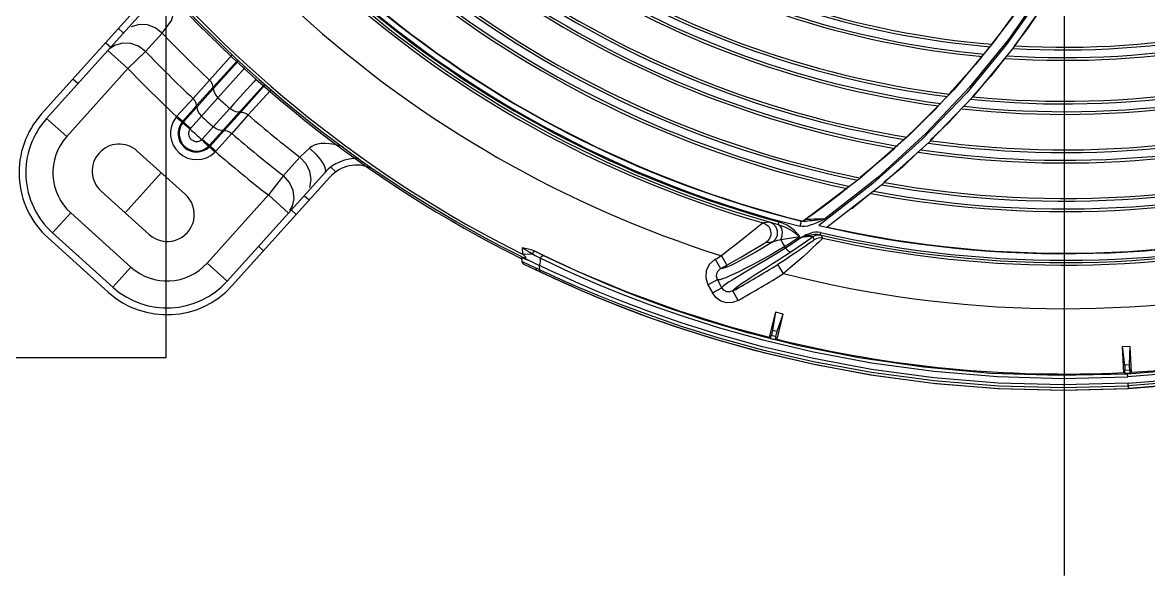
# Model space of a CAD drawing. Header units: metres. Extents: x -367 to 374, y -238 to 224.
# Drawn here: x 351.4604 to 351.6689, y 176.4542 to 176.5566 of the extents above; entities that cross this region are included whole.
import ezdxf
from ezdxf.enums import TextEntityAlignment as Align

# ---------------------------------------------------------------- set-up
doc = ezdxf.new("R2010")
doc.units = ezdxf.units.M
for name, color, linetype in [('ELE-ALIMENTADORES', 160, 'Continuous'), ('LA_BAU_BASES GERAIS_R00$0$ARQ-XREF-ATT', 8, 'Continuous'), ('LA_BAU_BASES GERAIS_R00$0$BASE', 253, 'Continuous'), ('LA_BAU_BASES GERAIS_R00$0$dutos', 31, 'Continuous')]:
    doc.layers.add(name, color=color, linetype=linetype)
doc.styles.add('LA_BAU_BASES GERAIS_R00$0$R60-125-RS', font='romans.shx', dxfattribs={"height": 0.19})
doc.styles.add('LA_BAU_BASES GERAIS_R00$0$R80-100-RS', font='romans.shx', dxfattribs={"height": 0.203})

# ---------------------------------------------------------------- blocks, each defined once
blk = doc.blocks.new('LA_BAU_BASES GERAIS_R00$0$A$C2E3D5B4E')
at = {"layer": 'LA_BAU_BASES GERAIS_R00$0$dutos', "color": 251}
for p, q in [((-15.26306938527796, -0.8957732504447335), (-15.26306938527796, -1.455469513867399)), ((-15.09664577555668, -1.495762050046039), (-15.09664577555668, -0.9803166271737496)), ((-15.10321061849163, -1.387954994054496), (-15.10971086101063, -1.396992068233601)), ((-15.10097644871439, -1.38841624483274), (-15.10741910347951, -1.397553024835986)), ((-15.10073782654399, -1.387488780174579), (-15.10703853211089, -1.396550232523339)), ((-15.26801901351337, -1.390253689989265), (-15.28609634371196, -1.410330599142696)), ((-15.09989790624877, -1.389288730403393), (-15.10630055564752, -1.398303146531077)), ((-15.26709006098599, -1.391090095105653), (-15.28516740486293, -1.411167019447646)), ((-15.27092448469739, -1.395348654065572), (-15.27185342355097, -1.39451223376426)), ((-15.26375830101733, -1.395364751588829), (-15.26289629315033, -1.3942134407759)), ((-15.26289629315033, -1.3942134407759), (-15.26229372740409, -1.393405192290345)), ((-15.27422702536478, -1.397148385640946), (-15.27329808650848, -1.397984805944077)), ((-15.26683531058325, -1.398772544265455), (-15.26375829675089, -1.39536474568439)), ((-15.10971086101063, -1.396992068233601), (-15.11710853841305, -1.405778704615557)), ((-15.10703853211089, -1.396550232523339), (-15.11421294005959, -1.405377464902529)), ((-15.27010459803978, -1.401910523356207), (-15.27382035345681, -1.398564842150051)), ((-15.27259663542691, -1.397633697851859), (-15.27339532310953, -1.398241425384811)), ((-15.26683530758146, -1.398772541383266), (-15.27010459792018, -1.401910523448066)), ((-15.10741910347951, -1.397553024835986), (-15.11475384001233, -1.406444029895908)), ((-15.10630055564752, -1.398303146531077), (-15.11356549365792, -1.407074365061533)), ((-15.25080117777543, -1.399405602251761), (-15.25498172147491, -1.404057548148273)), ((-15.25431743805075, -1.405387020871501), (-15.24979551812567, -1.400432394696224)), ((-15.24967908456938, -1.400551274968791), (-15.25429049411468, -1.405665117827709)), ((-15.27010459803751, -1.401910523356207), (-15.28145164944317, -1.414512700653802)), ((-15.2534313043052, -1.407344344522869), (-15.24843803831754, -1.40181840039503)), ((-15.27936252036852, -1.404720042084307), (-15.28029145922483, -1.403883621782995)), ((-15.25804669964373, -1.407461371621764), (-15.25498176503515, -1.404057517641093)), ((-15.25738165688654, -1.408791079800437), (-15.25431728090189, -1.405387349095406)), ((-15.25429034599347, -1.405665148282139), (-15.25431728090189, -1.405387349095406)), ((-15.24920195237564, -1.409993031125566), (-15.24483425666176, -1.405076573941813)), ((-15.11421294005959, -1.405377464902529), (-15.12227233325302, -1.413906858615235)), ((-15.26108179543689, -1.410827602074903), (-15.2580467562866, -1.40746135463877)), ((-15.25735475131296, -1.409068576051766), (-15.25429034599347, -1.405665148282139)), ((-15.25649544500266, -1.410747652059115), (-15.25343131759246, -1.407344333105982)), ((-15.24877251779026, -1.406563915229242), (-15.24997314938992, -1.407903847336172)), ((-15.24781034465695, -1.410514684852103), (-15.24369851209985, -1.405956754497026)), ((-15.11710853841305, -1.405778704615557), (-15.12541532956493, -1.414250981509838)), ((-15.11475384001233, -1.406444029895908), (-15.12298522774336, -1.415019996322997)), ((-15.11356549365792, -1.407074365061533), (-15.12170304492747, -1.415543122921633)), ((-15.25981504994388, -1.411804656773427), (-15.25735441410006, -1.409068614422438)), ((-15.25735475131296, -1.409068576051766), (-15.25738165688654, -1.408791079800437)), ((-15.25124118906206, -1.40931633288227), (-15.25430567854164, -1.412719532539711)), ((-15.28516740486293, -1.411167019447646), (-15.28145164944317, -1.414512700653802)), ((-15.26108176792604, -1.410827627851802), (-15.26120634757353, -1.410982684931412)), ((-15.25994695642248, -1.41196307610852), (-15.26120189247058, -1.410976632412428)), ((-15.25944169234708, -1.412164722088789), (-15.25994644691536, -1.411677141859116)), ((-15.25852644017232, -1.413016189348753), (-15.25649551431843, -1.410747705881192)), ((-15.24948140833067, -1.409995137006888), (-15.25254587420477, -1.413398510288687)), ((-15.24920198397785, -1.409992883920211), (-15.2522667575945, -1.413396259398439)), ((-15.24781026464643, -1.410514666969618), (-15.25087518466171, -1.41391870625165)), ((-15.24948140833067, -1.409995137006888), (-15.24920198397785, -1.409992883920211)), ((-15.25430562602514, -1.412719490245479), (-15.25634711576004, -1.414973818855003)), ((-15.25254594615853, -1.413398138274431), (-15.2550098209058, -1.416131301879147)), ((-15.25226705969772, -1.413396585543239), (-15.254884318309, -1.416264430501258)), ((-15.25254587420477, -1.413398510288687), (-15.2522667575945, -1.413396259398439)), ((-15.25087515793757, -1.413918692139021), (-15.25390578818542, -1.417288911896947)), ((-15.12541532956493, -1.414250981509838), (-15.13463671135287, -1.422339294300116)), ((-15.12298522774336, -1.415019996322997), (-15.13211895034192, -1.423215706298549)), ((-15.12227233325302, -1.413906858615235), (-15.13122585520159, -1.42207179575297)), ((-15.12170304492747, -1.415543122921633), (-15.13071762069922, -1.423644680477707)), ((-15.25947092935121, -1.425221132507147), (-15.26838874235364, -1.417191497612919)), ((-15.2551535574421, -1.416279073516932), (-15.25404185244861, -1.417424520156317)), ((-15.2550098209058, -1.416131301879147), (-15.254884318309, -1.416264430501258)), ((-15.25491931128181, -1.416301252853998), (-15.2539057852, -1.417288908842863)), ((-15.25404079393365, -1.41742359879089), (-15.25390578819452, -1.41728891189058)), ((-15.2382477728579, -1.418334513750494), (-15.24131525479334, -1.42175090570953)), ((-15.27062119826451, -1.428637825896374), (-15.26392983585265, -1.421206315059578)), ((-15.23364836958626, -1.421201345194902), (-15.25172560609599, -1.441278150295773)), ((-15.23271943254485, -1.422037767510744), (-15.25079666724696, -1.442114570603451)), ((-15.24131525230268, -1.421750902369865), (-15.2440943101119, -1.42533029179657)), ((-15.23252281058694, -1.420169135212461), (-15.23157332515393, -1.421024055737405)), ((-15.13122585520159, -1.42207179575297), (-15.14107273837726, -1.4298054240532)), ((-15.13463671135287, -1.422339294300116), (-15.14477215086436, -1.429970322945962)), ((-15.13211895034192, -1.423215706298549), (-15.14216537983748, -1.43096600317557)), ((-15.13071762069922, -1.423644680477707), (-15.14060783862942, -1.431310906694932)), ((-15.13694355717644, -1.424113000933801), (-15.13831371577226, -1.425245572045867)), ((-15.27508010476595, -1.424623008449714), (-15.26616229176352, -1.432652643343943)), ((-15.25544136151757, -1.437932469095983), (-15.2440943101119, -1.42533029179657)), ((-15.24037855469442, -1.428675973004545), (-15.24409431011418, -1.425330291798389)), ((-15.23655374708142, -1.426296205221377), (-15.23748268593499, -1.425459784920065)), ((-15.13249523347395, -1.424975320360943), (-15.13604504123987, -1.427916242840809)), ((-15.24009231965783, -1.42821265851552), (-15.23960347093771, -1.427421362712892)), ((-15.23985628774881, -1.428095936796751), (-15.2389273488925, -1.428932357098063)), ((-15.28071150102096, -1.428635573902909), (-15.28405718222712, -1.432351329319943)), ((-15.28071150102096, -1.428635573902909), (-15.26956423476668, -1.438672617518648)), ((-15.15122378561091, -1.430388154432592), (-15.15246152653253, -1.430492781499822)), ((-15.15054022252525, -1.430548408776929), (-15.14969031484861, -1.430766828722597)), ((-15.14956439818116, -1.430300580332812), (-15.14969095678407, -1.430766654410661)), ((-15.14562236612255, -1.431127158036986), (-15.14538516365064, -1.430179305877289)), ((-15.14552601136529, -1.430076939584694), (-15.14558749851676, -1.430119574908247)), ((-15.14511616879554, -1.430223757505416), (-15.14538516317452, -1.430179305019635)), ((-15.14502793070506, -1.430098597141921), (-15.14477210633368, -1.42997029152292)), ((-15.14496425561447, -1.430055060308121), (-15.14471050604425, -1.429927362432579)), ((-15.14469205381693, -1.429943204643394), (-15.1447721335453, -1.429970340561965)), ((-15.28405718222712, -1.432351329319943), (-15.27290991597283, -1.44238837293841)), ((-15.14182429480161, -1.432300258041039), (-15.14191876610766, -1.432711950879536)), ((-15.28489360252115, -1.433280268178976), (-15.27374633627824, -1.443317311787439)), ((-15.1519471765364, -1.434107309699982), (-15.15068801633925, -1.433999649095938)), ((-15.14330044529561, -1.433074803940769), (-15.14299907853501, -1.433623661750687)), ((-15.14141986928598, -1.43331885051856), (-15.14171961384955, -1.432771059753293)), ((-15.24499178275255, -1.435667593239202), (-15.2459207216084, -1.434831172936072)), ((-15.19708699123021, -1.435130972725972), (-15.19580997452931, -1.435854768015531)), ((-15.19708686172044, -1.435131046015783), (-15.19702600056553, -1.436294743934639)), ((-15.19702600135679, -1.436294728820656), (-15.19519776060633, -1.436198922045776)), ((-15.19580997452931, -1.435854768015531), (-15.19519776060633, -1.436198922045776)), ((-15.19304875445596, -1.436575992165388), (-15.19475658067768, -1.435734320739073)), ((-15.19417094026312, -1.436791030939901), (-15.19368299787902, -1.437048690639756)), ((-15.19098907050056, -1.437576447863364), (-15.19304875445596, -1.436575992165388)), ((-15.16018393633249, -1.436580465525992), (-15.1591988131072, -1.438320687744351)), ((-15.14830420790213, -1.43516159139989), (-15.14845948203038, -1.434864395202283)), ((-15.27290991597283, -1.44238837293841), (-15.26956423476668, -1.438672617518648)), ((-15.25544136151757, -1.437932469095983), (-15.25172560610054, -1.441278150302139)), ((-15.19721144336472, -1.436948443205154), (-15.19715334046396, -1.436944942532762)), ((-15.19720864507826, -1.437001853386107), (-15.19717296822409, -1.437682608339571)), ((-15.19717587472178, -1.437626824485676), (-15.19711649190413, -1.437838478901256)), ((-15.19453199166355, -1.438856705779187), (-15.19717582323119, -1.437628129606935)), ((-15.19715334046396, -1.436944942532762), (-15.19643815605377, -1.437221021553057)), ((-15.19711649190413, -1.437838478901256), (-15.19689187391486, -1.438052148517897)), ((-15.19689088410587, -1.438052620824863), (-15.19431208343531, -1.439283150355266)), ((-15.19643815605377, -1.437221021553057), (-15.19599053999946, -1.437418089128812)), ((-15.19430456548162, -1.438965099944369), (-15.19453199166355, -1.438856705779187)), ((-15.19453031947387, -1.438857384823393), (-15.19451235140741, -1.439035888369006)), ((-15.19198080197839, -1.439283045672425), (-15.19387015664915, -1.438387625948678)), ((-15.19382316841711, -1.439190970993593), (-15.19386527231882, -1.438387580665847)), ((-15.19368299929374, -1.437048690713425), (-15.19173224992073, -1.43798091925936)), ((-15.16132470811817, -1.437220824657459), (-15.16035215389593, -1.438968105575157)), ((-15.14865939834772, -1.439863645076628), (-15.14972162090407, -1.438169357948652)), ((-15.19393528277851, -1.439466210643047), (-15.19431293978778, -1.439282729090962)), ((-15.19406813059777, -1.439076591556557), (-15.19430456548162, -1.438965099944369)), ((-15.19382316841711, -1.439190970993593), (-15.19406813059777, -1.439076591556557)), ((-15.1939954214381, -1.439437470992459), (-15.19361499345723, -1.439620360406195)), ((-15.19382267783021, -1.439191196473701), (-15.19192748958767, -1.440059515655491)), ((-15.19380921348193, -1.439373906506887), (-15.19382267783021, -1.439191196473701)), ((-15.19361499345723, -1.439620360406195), (-15.19247031548002, -1.44015408320837)), ((-15.19358157373426, -1.439636281193714), (-15.1931777006921, -1.4398273298454)), ((-15.19259842474412, -1.440097348453207), (-15.1932379663449, -1.439798821699412)), ((-15.1930374561166, -1.43989308985573), (-15.1931202791493, -1.439853917064909)), ((-15.19247031548002, -1.44015408320837), (-15.19131227245134, -1.440691849463008)), ((-15.19211458852487, -1.4403199460873), (-15.19170642424751, -1.440510258634902)), ((-15.19170642424751, -1.440510258634902), (-15.18927640735637, -1.441620120025334)), ((-15.19143135338982, -1.44063536549919), (-15.19012204363935, -1.441237232665742)), ((-15.19049265979493, -1.441068100952805), (-15.19143135338982, -1.44063536549919)), ((-15.19131227245134, -1.440691849463008), (-15.18894021188544, -1.441771061459519)), ((-15.16269365036214, -1.441957686234389), (-15.16093833039668, -1.440998724592362)), ((-15.1601111537816, -1.442510604535244), (-15.16093833039668, -1.440998724592362)), ((-15.18765783074105, -1.442339818232256), (-15.19049265979493, -1.441068100952805)), ((-15.18927640735637, -1.441620120025334), (-15.18626746348264, -1.442945449340812)), ((-15.18894021188544, -1.441771061459519), (-15.18599903021413, -1.443061240265422)), ((-15.18298882447198, -1.443250034058735), (-15.18659497924637, -1.441711913669394)), ((-15.16269362485991, -1.441957732839626), (-15.16186545143682, -1.443471378182664)), ((-15.16186531605308, -1.44347162562525), (-15.1601111537816, -1.442510604535244)), ((-15.15709380668613, -1.444848556996192), (-15.15806627251868, -1.443101277948415)), ((-15.15017971837688, -1.447031261105337), (-15.15134614725775, -1.45165917346884)), ((-15.15017971837688, -1.447031261105337), (-15.15070569931595, -1.450345927168826)), ((-15.14872519395749, -1.447397862533478), (-15.15017971837688, -1.447031261105337)), ((-15.1498907066948, -1.452022140013185), (-15.14872519395749, -1.447397862533478)), ((-15.14983311604738, -1.450565854913009), (-15.14872519395749, -1.447397862533478)), ((-15.1510798850536, -1.451888331914859), (-15.15093191180995, -1.451301234650316)), ((-15.15093191180995, -1.451301234650316), (-15.15008671902797, -1.451514258837676)), ((-15.15070569931595, -1.450345927168826), (-15.14983311604738, -1.450565854913009)), ((-15.1510798850536, -1.451888331914859), (-15.15134614725775, -1.45165917346884)), ((-15.15008671902797, -1.451514258837676), (-15.15023416029544, -1.452099245441502)), ((-15.1498907066948, -1.452022140013185), (-15.15023416029544, -1.452099245441502)), ((-15.08447281638473, -1.45336192282565), (-15.0859709688898, -1.453436601920373)), ((-15.0859709688898, -1.453436601920373), (-15.08573335974688, -1.45820332732518)), ((-15.0859709688898, -1.453436601920373), (-15.08550485239221, -1.456760214785106)), ((-15.08460609621443, -1.456715414074722), (-15.08447281638473, -1.45336192282565)), ((-15.08423539386558, -1.458124904317344), (-15.08447281638473, -1.45336192282565)), ((-15.26306938527796, -1.455469513867399), (-15.29181643772608, -1.455469513867399)), ((-15.08550485239221, -1.456760214785106), (-15.08460609621443, -1.456715414074722)), ((-15.08541173249023, -1.458344625100551), (-15.08573335974688, -1.45820332732518)), ((-15.08544187560119, -1.457739918005871), (-15.08457133147704, -1.457696523596212)), ((-15.08541173249023, -1.458344625100551), (-15.08544187560119, -1.457739918005871)), ((-15.08492977835203, -1.458973088315076), (-15.08495612201477, -1.458470421178106)), ((-15.08457133147704, -1.457696523596212), (-15.08454129673373, -1.45829905672116)), ((-15.08423539386558, -1.458124904317344), (-15.08454129673373, -1.45829905672116)), ((-15.09698860555045, -1.461461192809736), (-15.08481534871044, -1.461160664210809)), ((-15.09665896163415, -1.461470004609225), (-15.08481437614046, -1.461160697464663)), ((-15.0848153777024, -1.461160675027429), (-15.08486746942162, -1.460162013446904))]:
    blk.add_line(p, q, dxfattribs=at)
for points in [[(-15.26229372740409, -1.393405192290345), (-15.26204349584668, -1.393001456226273), (-15.26184604051832, -1.392502336695259), (-15.26171460153228, -1.391910143963003), (-15.26166793906123, -1.391232184858097), (-15.26170966959808, -1.390480037556415), (-15.26184481625933, -1.389656877361347), (-15.2620759907345, -1.38876619876163), (-15.26240665212208, -1.38780842724708), (-15.26259533457869, -1.387363604669815)], [(-15.10478856970622, -1.390146632427502), (-15.10647310310515, -1.392672729531739), (-15.11012640422405, -1.397362857838459)], [(-15.10068396224779, -1.390295713790408), (-15.10346899293154, -1.394490361881878), (-15.1059273634055, -1.397658123866393)], [(-15.26375829675089, -1.39536474568439), (-15.26505432674821, -1.394387378977342), (-15.26650580697014, -1.393854654287395), (-15.26804682765669, -1.393783613598032), (-15.26952296830223, -1.394220723861224)], [(-15.26683531058325, -1.398772544265455), (-15.26813134897338, -1.397797308464476), (-15.26958214166416, -1.397266253282112), (-15.27112191455808, -1.397196306595731), (-15.27259663542691, -1.397633697851859)], [(-15.11191615370672, -1.399660548184045), (-15.11316572444412, -1.401264754048213), (-15.11798664962862, -1.406598004480372)], [(-15.10772533839236, -1.399974925533286), (-15.11031833628203, -1.403316163249372), (-15.11370127714827, -1.40707043295123)], [(-15.25431729646152, -1.405387012144899), (-15.25442544589532, -1.404902390933501), (-15.25465187117561, -1.404449344147622), (-15.25498176503515, -1.404057517641093)], [(-15.24948136055491, -1.409995281204544), (-15.24919855039161, -1.409678922508363), (-15.2449669079856, -1.404973771673838)], [(-15.24637021509761, -1.403886235200559), (-15.24681837601975, -1.404387344012946), (-15.24877251779026, -1.406563915229242)], [(-15.25738168522048, -1.408790843036229), (-15.25749017227417, -1.40830658389649), (-15.25771682065169, -1.407853420561594), (-15.25804669964373, -1.407461371621764)], [(-15.25429035545812, -1.405665120171477), (-15.25415009903054, -1.40627932074284), (-15.25385712498974, -1.406852007917848), (-15.25343131759246, -1.407344333105982)], [(-15.25738207208815, -1.408791079818627), (-15.25840042621894, -1.409937027838794), (-15.25912928199705, -1.410759059933923), (-15.25994644691536, -1.411677141859116)], [(-15.25735474218391, -1.409068608610767), (-15.25721449099592, -1.409682866951414), (-15.25692144609866, -1.410255476850296), (-15.25649544500266, -1.410747652059115)], [(-15.24997314938992, -1.407903847336172), (-15.25048481338445, -1.408470383060092), (-15.25124119800466, -1.409316325094267)], [(-15.24948137566344, -1.40999514375352), (-15.25010656679024, -1.409919893982703), (-15.25070673488153, -1.409688469385117), (-15.25124118906206, -1.40931633288227)], [(-15.11999274481377, -1.408817289698788), (-15.12069897584433, -1.409598572711445), (-15.12587540684581, -1.414548531082517)], [(-15.11571690224537, -1.409307303332469), (-15.11802719187472, -1.411871182126276), (-15.12150167123264, -1.415202589069565)], [(-15.2599461710488, -1.411677344495445), (-15.2602786623961, -1.41142773493965), (-15.26066517310483, -1.411137518208022), (-15.2610818104281, -1.410827618720475)], [(-15.26008975780087, -1.411850823476641), (-15.26004284499595, -1.411792849835081), (-15.2599952098517, -1.411734844176578), (-15.25994616290882, -1.411677351353944)], [(-15.25994656834973, -1.411963375143102), (-15.25990327650652, -1.411909213930528), (-15.25985931015703, -1.411856393435926), (-15.25981448466791, -1.411805110730427)], [(-15.24920222481751, -1.409992878091259), (-15.24870868852213, -1.410049719603819), (-15.24823443270952, -1.410227530432792), (-15.24781026464643, -1.410514666969618)], [(-15.25860384484031, -1.413118141164603), (-15.25911127424843, -1.412715341587216), (-15.25956941546519, -1.412321337140099), (-15.25994695577629, -1.411963075287247)], [(-15.25852635433102, -1.413016093007798), (-15.25900236726193, -1.412577736440369), (-15.25944169234708, -1.412164722088789)], [(-15.25860381853499, -1.413118106758418), (-15.25858002571795, -1.413082459961231), (-15.25855423617077, -1.413048542642798), (-15.25852644017232, -1.413016189348753)], [(-15.2525459026424, -1.413398504039549), (-15.25317138349101, -1.413323136269071), (-15.25377153562931, -1.413091577706552), (-15.25430567854164, -1.412719532539711)], [(-15.25226708652053, -1.413396259735862), (-15.25177364807496, -1.413453290595214), (-15.25129930211733, -1.413631345971851), (-15.25087518466171, -1.41391870625165)], [(-15.25644418280808, -1.415065232365748), (-15.25598715156457, -1.415524461800203), (-15.25554755063376, -1.415938915986487), (-15.25515355734569, -1.416279073422345)], [(-15.25634711576004, -1.414973818855003), (-15.25637819643453, -1.415007437170686), (-15.2564092390644, -1.415036933670024), (-15.25644241518103, -1.415064240457184)], [(-15.25634344886203, -1.414969548519082), (-15.25586011665564, -1.415400049600692), (-15.25540547041692, -1.415796074847719), (-15.2550102958071, -1.416130852549657)], [(-15.23022443866239, -1.41639890659161), (-15.23087328871497, -1.416200554592876), (-15.23186010917789, -1.415971871443332), (-15.23277016861221, -1.415835078203315), (-15.23360268306396, -1.415786317394748), (-15.23435542275411, -1.415823185113993), (-15.23502444649512, -1.415941137136258), (-15.23560034408547, -1.416132341087803), (-15.23607551667874, -1.416382359304123), (-15.23645203044043, -1.416673160742619)], [(-15.2550102958071, -1.416130852549657), (-15.25505738239008, -1.416181790027338), (-15.2551052537442, -1.416231105133818), (-15.25515368773358, -1.416278937408322)], [(-15.25488443428731, -1.41626431909998), (-15.25493166545175, -1.416314219730964), (-15.25497566571948, -1.416358861658125), (-15.25502666121974, -1.41640970429188)], [(-15.2548944638279, -1.416274829212568), (-15.25456066177776, -1.416523563354247), (-15.2542035846609, -1.416847221380237), (-15.25382268766452, -1.417197350556933)], [(-15.23645203044043, -1.416673160742619), (-15.23719257190623, -1.417356633941097), (-15.23824776544052, -1.418334540993499)], [(-15.2364519888356, -1.416673111921853), (-15.23532516326577, -1.417774662125964), (-15.23440618824316, -1.418881865873743), (-15.23378505935761, -1.419885097194935), (-15.23352322449728, -1.42068508805977), (-15.23364836934479, -1.421201350443596)], [(-15.12809196963462, -1.416668117634515), (-15.12908057841287, -1.417613474058896), (-15.1345191084115, -1.422108955090778)], [(-15.123728710053, -1.417337922688318), (-15.12660227005972, -1.420093154985523), (-15.13005960605778, -1.422957467035019)], [(-15.2382477728579, -1.418334513750494), (-15.23714029212351, -1.419521278919717), (-15.2364587645684, -1.420909094887691), (-15.23622701512977, -1.422434238432913), (-15.23650741780966, -1.423948005316277)], [(-15.23960347093771, -1.427421362712892), (-15.23930373621306, -1.42599881180621), (-15.23948573693906, -1.424472978653), (-15.24017103116421, -1.422995340817295), (-15.24131525479334, -1.42175090570953)], [(-15.13831377687666, -1.425245488982625), (-15.14109534555519, -1.427337282736232), (-15.14328089781975, -1.428919878363274), (-15.1447108382913, -1.429926890647664)], [(-15.1524614455443, -1.430492514451259), (-15.15259879492487, -1.4305905220005), (-15.15287300040927, -1.430803050835209), (-15.1532913559995, -1.431134979572278), (-15.15458095311396, -1.432172035404335)], [(-15.15246152653253, -1.430492781499822), (-15.15207191482295, -1.430650906124981), (-15.15172419032069, -1.430887104325564), (-15.15143279901349, -1.431191703538104), (-15.15121289643639, -1.431548045085663), (-15.15107274413276, -1.431938804518438), (-15.15101624537374, -1.432347046583061), (-15.15104212440247, -1.432744197105137), (-15.15113397255027, -1.433095975750518), (-15.15127236611397, -1.433397833503193), (-15.15144812691733, -1.433659670049281), (-15.15166424845802, -1.433893701544264), (-15.1519471765364, -1.434107309699982)], [(-15.1512244768428, -1.430387676661383), (-15.15102698574628, -1.430427802597194), (-15.15054022252525, -1.430548408776929)], [(-15.15003967384109, -1.431301939510092), (-15.15054282372512, -1.430730310939623), (-15.15122378561091, -1.430388154432592)], [(-15.14567387413854, -1.433023567159296), (-15.14673162837607, -1.431855486650136), (-15.14800633016739, -1.430945825951937), (-15.14955026143434, -1.430304725135727)], [(-15.14558749851676, -1.430119574908247), (-15.14530689265757, -1.430149080111448), (-15.14502793070506, -1.430098597141921)], [(-15.14558749855132, -1.430119575032847), (-15.14556662073483, -1.430127796193744), (-15.14549913740757, -1.430147729514545), (-15.14538515938875, -1.430179306945035)], [(-15.14552601136529, -1.430076939584694), (-15.14524355844105, -1.430106278291248), (-15.14496425561447, -1.430055060308121)], [(-15.14416041659888, -1.430186111182309), (-15.14450433723005, -1.430218313762168), (-15.14482164936499, -1.430233624062282), (-15.14511616879554, -1.430223757505416)], [(-15.14106910958617, -1.429806694016122), (-15.14180569260361, -1.429808521542043), (-15.14249286237509, -1.429817875656852), (-15.14308688574647, -1.429832342716225), (-15.14357418179043, -1.429849964038738), (-15.14397359519353, -1.429870198808828), (-15.14429206732939, -1.429892704454403), (-15.14453136913698, -1.429917131587615), (-15.14469205381693, -1.429943204643394)], [(-15.14336266310556, -1.430088808966218), (-15.14378250450591, -1.430142058418539), (-15.14416041659888, -1.430186111182309)], [(-15.14106911034514, -1.429806697337597), (-15.14175931161617, -1.429885374883895), (-15.14236226773801, -1.429959650329408), (-15.14336266310556, -1.430088808966218)], [(-15.14107273837726, -1.4298054240532), (-15.14184037088353, -1.430156848129343), (-15.14252607903882, -1.430465824573446), (-15.14314744718831, -1.430726945535469)], [(-14.9860259462248, -1.429195756949127), (-14.98935356159518, -1.431085401224379), (-14.99333960357444, -1.433246470173515), (-14.99807785446819, -1.435676943703299), (-15.00366610408037, -1.438359052911153), (-15.01022846685873, -1.441265617298711), (-15.01790231605537, -1.44434690190127), (-15.02691754186571, -1.447549986707315), (-15.03736594848579, -1.450725257679267), (-15.04879875397955, -1.453568405997146), (-15.06061564950323, -1.45584081505757), (-15.0727147990201, -1.457487745956939), (-15.08495615456923, -1.45846980001869)], [(-14.98540527493469, -1.429589278275387), (-14.98875991750629, -1.431479436627967), (-14.99277715896096, -1.433644263502799), (-14.99755135033456, -1.43608177298546), (-15.00318631913842, -1.438776516514451), (-15.00981603051832, -1.441704151720558), (-15.01758698763206, -1.44481553893246), (-15.0267135647191, -1.448047784554262), (-15.03724865914273, -1.451237460568962), (-15.04871505807341, -1.454077952116393), (-15.06056111984572, -1.456347786423692), (-15.07269372362498, -1.457993654769496), (-15.08492977835203, -1.458973088315076)], [(-15.15458095311396, -1.432172035404335), (-15.15545633640068, -1.432874283060926), (-15.15647707078006, -1.433688028724362), (-15.15762619872203, -1.434595466116377), (-15.15887358856753, -1.435569888175166), (-15.16018393582226, -1.436580465420491)], [(-15.15068801633925, -1.433999649095938), (-15.15013505808884, -1.43347348062224), (-15.14981988389809, -1.432779899963577), (-15.14978668113145, -1.432019574542835), (-15.15003967384109, -1.431301939510092)], [(-15.14915889747772, -1.433587846626949), (-15.14891675654007, -1.432891293719592), (-15.14886179291989, -1.4321680124728), (-15.1490000991862, -1.431514865647557), (-15.14931320592223, -1.431019134432688), (-15.14976018317157, -1.430748620556813)], [(-15.14969037665469, -1.430766738637146), (-15.14831660907294, -1.431286330725641), (-15.14698362596391, -1.432045273404299), (-15.14567664732704, -1.433022792747295)], [(-15.14314744718831, -1.430726945535469), (-15.14372102243988, -1.430937104644443), (-15.14425625509148, -1.431089877227976), (-15.14475477638462, -1.43117596125802), (-15.1452120203985, -1.431188386730071), (-15.14561844138098, -1.431128176285426)], [(-15.14191876681343, -1.432711968769297), (-15.14241859811727, -1.432644066144064), (-15.14286179491683, -1.432652491087254), (-15.14326165313423, -1.432699731334367), (-15.14364577435754, -1.432764604093506), (-15.14403465276109, -1.432839413619774), (-15.1444126471788, -1.432917685479595), (-15.14474245927477, -1.432989733879083), (-15.14503114393347, -1.433055116727417), (-15.14529340854551, -1.43311752285598)], [(-15.14182788480275, -1.432299161355047), (-15.14230471329984, -1.432227845790919), (-15.14280813102823, -1.432229316995915), (-15.1433013130536, -1.432304196875236), (-15.1437511682484, -1.432431283281119), (-15.14413889935895, -1.43257729698206), (-15.1444737685697, -1.432722318490676), (-15.14477032354262, -1.43286030245298), (-15.14504017138779, -1.432990761350709), (-15.14529169685284, -1.433117956609465)], [(-15.08486746942162, -1.460162013446904), (-15.07254224012195, -1.459175921607027), (-15.06032512529828, -1.457519245876654), (-15.04835496090209, -1.455228034159234), (-15.03685754593016, -1.452383268883466), (-15.02628676659288, -1.449189510884651), (-15.01713794207626, -1.445957890601392), (-15.00933021375477, -1.442841550094897), (-15.00268040049104, -1.439915072143492), (-14.99703213834118, -1.437224011132173), (-14.99225469060684, -1.434794712452174), (-14.98824115945399, -1.432641374451748)], [(-14.98492470710335, -1.43153040092119), (-14.98826890156761, -1.433375925623011), (-14.99228534778376, -1.435501171103795), (-14.99705724192108, -1.437898646403198), (-15.00268799139212, -1.440553369847919), (-15.00930247754286, -1.443438395536475), (-15.0170653187165, -1.446514239961004), (-15.02616322340327, -1.449709429733673), (-15.03668782064233, -1.452876878049835), (-15.04821438742829, -1.455721283248465), (-15.06029625642577, -1.458027279412534), (-15.07260016740702, -1.459686271593171), (-15.08484130119996, -1.460661332857569)], [(-14.98571003276129, -1.432373770737911), (-14.98864464634562, -1.434001694036567), (-14.99259218724046, -1.436098171948913), (-14.99727531843473, -1.438457923894646), (-15.00279895873837, -1.441069328937999), (-15.00929449507976, -1.443911284270769), (-15.01690032893839, -1.446937197930936), (-15.02582572466554, -1.450090341376097), (-15.03629801295938, -1.453266205859734), (-15.04791557389808, -1.456155567426947), (-15.0599994243189, -1.458480354777464), (-15.07241013543444, -1.460167188476305), (-15.08481438067156, -1.461160613026266)], [(-15.15068812607115, -1.433999468015543), (-15.15178851061091, -1.434678132784654), (-15.15288246251657, -1.435336466928391), (-15.1539579794221, -1.43596675543148), (-15.15499898701364, -1.436559442411351), (-15.15598541807185, -1.437103332694903), (-15.15689672246299, -1.437587889571375), (-15.15771953960984, -1.438007112986895), (-15.1584449540369, -1.43835751335854), (-15.1590659450203, -1.438636500821019), (-15.15957552875534, -1.438841191982362), (-15.15996582092339, -1.438967892908011), (-15.16022798540416, -1.439012021183487), (-15.16035219675678, -1.438968028535498)], [(-15.15316071951975, -1.43480267320291), (-15.15266427489587, -1.434509765342852), (-15.1523045822546, -1.434300611722108), (-15.15207001947829, -1.434168922710967), (-15.15194736341073, -1.43410700281737)], [(-15.15068816563598, -1.433999412193486), (-15.15033441031301, -1.433848785938324), (-15.14982605179557, -1.433711972975004), (-15.14801373917589, -1.433374256742979)], [(-15.14299887651941, -1.433623954246912), (-15.14308355081266, -1.433698062400879), (-15.14327892949996, -1.433848556874807), (-15.14359462398534, -1.434081076353038), (-15.14403948614836, -1.434400089022972), (-15.14462198440742, -1.434809293093792), (-15.14535869336032, -1.435317132112402), (-15.14625551852259, -1.435923657132378), (-15.1473017408448, -1.436617145490061), (-15.14846982008385, -1.437375068335939), (-15.14972166101643, -1.438169294003899)], [(-15.14915930842471, -1.433587717689704), (-15.14900356571798, -1.43399191978159), (-15.14876500555647, -1.434433787722526), (-15.14846892654259, -1.434861828859255)], [(-15.14141986504455, -1.433318831708391), (-15.1415196552075, -1.43343292963408), (-15.14175346317734, -1.433669652917786), (-15.14212408092908, -1.434032681735232), (-15.14263772607774, -1.434522100010952), (-15.14329776669547, -1.435139530599088), (-15.14410976055842, -1.435885760074314), (-15.1450725947102, -1.436754118614488), (-15.14617190818853, -1.437727610699483), (-15.14737983922168, -1.438775674997203), (-15.14865939875926, -1.439863645291268)], [(-15.14845948203038, -1.434864395202283), (-15.14752676062471, -1.43425643600284), (-15.14659825852868, -1.43364280216764), (-15.14567387413854, -1.433023567159296)], [(-15.14529169685284, -1.433117956609465), (-15.14629099426975, -1.433805704594931), (-15.14729512642134, -1.43448694247644), (-15.14830420790213, -1.43516159139989)], [(-15.14801373917589, -1.433374256742979), (-15.14686103998474, -1.433187875091505), (-15.14567664623928, -1.433022788372625)], [(-15.14734050758852, -1.435821934233616), (-15.14598062388541, -1.43491490981495), (-15.14463456723161, -1.433999717436279), (-15.14330234238605, -1.433076582550427)], [(-15.14529340992567, -1.433117490996381), (-15.14492737436694, -1.433071856592221), (-15.14459219554556, -1.433034050304457), (-15.14428652469451, -1.433003948138946), (-15.14401267506628, -1.43298198371275), (-15.14377288534661, -1.432968736530427), (-15.14357120358045, -1.432965140063686), (-15.14341797580482, -1.432972078693354), (-15.1433204426944, -1.432988786289286), (-15.14327470846047, -1.433013144890253), (-15.14327193053168, -1.433042904877482), (-15.14330269742413, -1.433076069052447)], [(-15.14330044529561, -1.433074803940769), (-15.14281296683976, -1.432828986092943), (-15.14227286784126, -1.432723890153909), (-15.14171961384955, -1.432771059753293)], [(-15.14141986928598, -1.43331885051856), (-15.14196478289614, -1.433271835235871), (-15.14250487583877, -1.433375223394876), (-15.14299907853501, -1.433623661750687)], [(-15.14191884671391, -1.432711932383143), (-15.14181134029877, -1.432740824060318), (-15.14174481140617, -1.432760514153131), (-15.14171961000648, -1.43277104296584)], [(-15.08481487944209, -1.461160638746776), (-15.07249835790071, -1.460176692457651), (-15.06016698104713, -1.458507817394718), (-15.04815664626312, -1.456208648936524), (-15.03660233568871, -1.453350280808706), (-15.02596673442076, -1.450136808527247), (-15.01685885936604, -1.446921558841211), (-15.00911151116679, -1.443834524441343), (-15.0025128360553, -1.440938521153555), (-14.99691194778825, -1.438279678734659), (-14.99217649573757, -1.435882088882579), (-14.98820700846272, -1.433763051970971)], [(-15.19712824179942, -1.436792895803308), (-15.19703822067868, -1.436831530442475), (-15.19695474372747, -1.436865562396349), (-15.19687726339362, -1.436895349185477), (-15.19680543164759, -1.436921140807215), (-15.19673890900367, -1.436943117414273), (-15.19667738966336, -1.436961372773737), (-15.1966206282973, -1.436976011359263), (-15.19656847991928, -1.436986986665659), (-15.1965208792958, -1.436993963084831), (-15.19647767858623, -1.436996310226903), (-15.19643960235908, -1.436993396967125), (-15.19640855038597, -1.436982636089567), (-15.19638778632861, -1.436959477410426), (-15.19638663516207, -1.436923687528804), (-15.19640071503454, -1.436884301295947), (-15.19642541000212, -1.436843249650963), (-15.19645779379834, -1.436800517540803), (-15.19649633057224, -1.436755800885919), (-15.19654065958412, -1.436708867288587), (-15.19659089801235, -1.436659421625961), (-15.19664707652828, -1.436607222779173), (-15.19670934064925, -1.436552016692701), (-15.19677797644499, -1.436493469667482), (-15.19685333645793, -1.436431270452601), (-15.19693582721357, -1.436365143787668), (-15.19702600039545, -1.436294744012855)], [(-15.19475304008756, -1.435735906045636), (-15.19545084920128, -1.435473608819564), (-15.19623384537681, -1.435286324981178), (-15.19708686172044, -1.435131046015783)], [(-15.19519777671076, -1.436198918873458), (-15.19468988671224, -1.436501399616361), (-15.19417094026312, -1.436791030939901)], [(-15.19475456967621, -1.435735337651465), (-15.19489362456943, -1.435765700816489), (-15.19506089124206, -1.435939402596603), (-15.19519774902801, -1.436198942923227)], [(-15.19368254484198, -1.437048346223207), (-15.19360641632602, -1.436816592499497), (-15.19344936443258, -1.436636216988234), (-15.19325119653695, -1.4365509445567), (-15.19304951401637, -1.436576306941504)], [(-15.14846892654259, -1.434861828859255), (-15.14979989633184, -1.435667281939175), (-15.15106517103595, -1.436407259848863), (-15.15229079736901, -1.437100792788158), (-15.1534873172609, -1.437756745744707), (-15.15465389018937, -1.438376926472017), (-15.15577694135391, -1.438955502752549), (-15.15683057112528, -1.439480138801343), (-15.15778950811955, -1.439938732657254), (-15.15864017213016, -1.440325222313447), (-15.15937368838922, -1.440635437094613), (-15.15998201022376, -1.440865049292995), (-15.16045528293262, -1.4410082158617), (-15.16078006567977, -1.441056563839709), (-15.16093848187802, -1.440998807476433)], [(-15.15919876851422, -1.438320766535696), (-15.15789736202169, -1.437579013028596), (-15.15667250961496, -1.436871562429303), (-15.15556382184195, -1.436223835961471), (-15.15460250295882, -1.435657257573155), (-15.15316071951975, -1.43480267320291)], [(-15.1539125775962, -1.440067023034032), (-15.15184971768213, -1.438747712854536), (-15.15074549984956, -1.438039243654828), (-15.14961740276703, -1.437311008362201), (-15.14848035262685, -1.436570967662817), (-15.14734050758852, -1.435821934233616)], [(-15.14831311275611, -1.43515933486259), (-15.14962643338822, -1.435976384621142), (-15.15087317802318, -1.436735623328502), (-15.15207746486885, -1.437455384128668), (-15.15324946902865, -1.438147006526094)], [(-15.14831304674999, -1.435159197220571), (-15.14793231632621, -1.43556870553283), (-15.14758760180166, -1.435806212423529), (-15.14734021310096, -1.435822339981939)], [(-15.19387015664915, -1.438387625948678), (-15.19378406419401, -1.437981727419981), (-15.19372098490703, -1.437535608634505), (-15.19368299929374, -1.437048690713425)], [(-15.19173224992073, -1.43798091925936), (-15.18929239025283, -1.439112875523904), (-15.1863042738255, -1.440450416344618)], [(-15.18501598696275, -1.440312544381129), (-15.18832972370819, -1.438823496325938), (-15.19098907050056, -1.437576447863364)], [(-15.161324523247, -1.43722072146528), (-15.16236798146338, -1.438108548921889), (-15.16298464208285, -1.439307355690005), (-15.16310255472399, -1.44065030192877), (-15.16269362485991, -1.441957732839626)], [(-15.15324946902865, -1.438147006526094), (-15.15547317505161, -1.439449144429716), (-15.15648335183869, -1.440043845039042), (-15.15739277813282, -1.440586228223481), (-15.15818804459468, -1.441070959214528), (-15.15886004662161, -1.441494919211152), (-15.15940042338207, -1.441855427943381), (-15.15979902220806, -1.442148932542921), (-15.16004204702222, -1.442369968985702), (-15.16011129306844, -1.442510680741805)], [(-15.19451235140741, -1.439035888369006), (-15.19443628032968, -1.439183294685506), (-15.19431016814724, -1.439284056160147)], [(-15.19361496635838, -1.439620362515313), (-15.19373590960868, -1.439523139790879), (-15.19380921348193, -1.439373906506887)], [(-15.18659497924637, -1.441711913669394), (-15.18957357428644, -1.440386578135701), (-15.19198080197839, -1.439283045672425)], [(-15.19192748958767, -1.440059515655491), (-15.18951901530363, -1.441143536861716), (-15.18654033187204, -1.442441443315772)], [(-15.1863042738255, -1.440450416344618), (-15.18270320212787, -1.441993154936142), (-15.17841730613145, -1.443733217904708), (-15.17336690790626, -1.445652964392764), (-15.1674484984419, -1.447727493745049), (-15.16054500561859, -1.449915228514044), (-15.15252112934058, -1.452153281020117), (-15.14312601871052, -1.454370076955172), (-15.1323967959961, -1.456384743516253), (-15.12087640959635, -1.457950475162477), (-15.10902674874433, -1.458928697529416), (-15.09697890093639, -1.459274504450775), (-15.08492998736847, -1.458969099977992)], [(-15.08495615456923, -1.45846980001869), (-15.09768347378849, -1.458770874745539), (-15.11031476081871, -1.458346749602867), (-15.12272009830031, -1.457224997333185), (-15.13471699831052, -1.455464911655952), (-15.1458458592183, -1.453223705500648), (-15.15536834039449, -1.450826167869025), (-15.16345204397567, -1.44843099336839), (-15.17031226987456, -1.446129223038668), (-15.1761107254033, -1.443983524408111), (-15.18097521258869, -1.442036338857804), (-15.18501598696275, -1.440312544381129)], [(-15.16093848187802, -1.440998807476433), (-15.16111359078923, -1.440441356554118), (-15.16106352617771, -1.439862439846081), (-15.16079731232458, -1.439346037792973), (-15.16035214960857, -1.43896810209543)], [(-15.1580665057495, -1.443100858404875), (-15.15801760892964, -1.442957899700275), (-15.1578143595184, -1.442740305841369), (-15.1574677126905, -1.442452475154539), (-15.15698770341169, -1.442097975961303), (-15.15638347904496, -1.4416796797438), (-15.15566340008354, -1.441199887805567), (-15.15483580076852, -1.440660850563006), (-15.1539125775962, -1.440067023034032)], [(-15.18654033187204, -1.442441443315772), (-15.18293614194863, -1.443948868792802), (-15.17864348294734, -1.445654073974481), (-15.17357954147701, -1.44754094829085), (-15.16763778603627, -1.449585135131827), (-15.16069061175767, -1.451747874481669), (-15.15257955985362, -1.453970657283833), (-15.14313264146676, -1.456159738142276), (-15.1323793062943, -1.458141934019011), (-15.12082368939218, -1.459681916240413), (-15.10889670193228, -1.460642165996148), (-15.09674847893075, -1.46097169799549), (-15.08484130119996, -1.460661332857569)], [(-15.18639745908695, -1.442882785347763), (-15.18393062668292, -1.4439391576513), (-15.17981960961151, -1.44561268843853), (-15.17492482861326, -1.447484253607115), (-15.16914375705892, -1.449529531522501), (-15.16235107486773, -1.45171066264146), (-15.15438974625704, -1.453970853661929), (-15.14708927822085, -1.455734465538342)], [(-15.18626746348264, -1.442945449340812), (-15.18262969848411, -1.444478988218805), (-15.17830026827278, -1.446207552703243), (-15.17319752296635, -1.448113887892475), (-15.16722317969652, -1.450170254137163), (-15.160259571805, -1.452335021592887), (-15.1521540061849, -1.454549350870082), (-15.14273556730541, -1.456721929150888), (-15.13203182117604, -1.458683606516104), (-15.12055083305495, -1.460202898530667), (-15.10873358643539, -1.461147234588395), (-15.09665896163415, -1.461470004609225)], [(-15.18599903021413, -1.443061240265422), (-15.18243854552566, -1.444557572322708), (-15.17819927443816, -1.446246684625919), (-15.17319984980622, -1.448113058399656), (-15.16734318233557, -1.450130772956697), (-15.16050415270456, -1.452263128160382), (-15.15255388690412, -1.454447667547072), (-15.14326687915354, -1.456610620960134), (-15.13258476904639, -1.458595311624492), (-15.12099979992263, -1.46015474546374), (-15.10900451221232, -1.461132435865409), (-15.09677932995783, -1.461470546317003), (-15.08507453815309, -1.461167434717652)], [(-15.15806629409281, -1.443101239183932), (-15.1586272828099, -1.44328101749096), (-15.15921124214492, -1.443231661927427), (-15.15973186868951, -1.442962192660787), (-15.16011129340632, -1.44251068093007)], [(-15.08486746942162, -1.460162013446904), (-15.09690702304033, -1.46047290418727), (-15.10894872813606, -1.460134486172763), (-15.12083942727213, -1.459166321781311), (-15.13236918551911, -1.457617421550538), (-15.14311922790557, -1.455620112997792), (-15.15257656460972, -1.453409782143979), (-15.16070329773311, -1.451161276033133), (-15.16766467033949, -1.448971165930459), (-15.17361866678675, -1.44689817659372), (-15.17869023894855, -1.444983443898025), (-15.18298882447198, -1.443250034058735)], [(-15.15709390350548, -1.44484861126756), (-15.15812648172414, -1.445225528070921), (-15.15922426673615, -1.445263652336223), (-15.16027993157195, -1.44495964330207), (-15.16119027070727, -1.444342611702893), (-15.16186545143682, -1.443471378182664)], [(-15.15070569931595, -1.450345927168826), (-15.15074402335176, -1.450531069958458), (-15.15082458004463, -1.45086990437693), (-15.15093191180995, -1.451301234650316)], [(-15.15008671902797, -1.451514258837676), (-15.14996510401807, -1.451038669487104), (-15.14987939210823, -1.450719347816346), (-15.14983311604738, -1.450565854913009)], [(-15.03017718003457, -1.451424644935003), (-15.03793707285013, -1.453713634683197), (-15.04922655926339, -1.456440906456635), (-15.0608977813099, -1.458626082109447), (-15.07287522343677, -1.460216901956926), (-15.08468706829035, -1.461150522618198)], [(-15.08550485239221, -1.456760214785106), (-15.08548737133879, -1.456948472578631), (-15.08546534248944, -1.457296054042388), (-15.08544187560119, -1.457739918005871)], [(-15.08457133147704, -1.457696523596212), (-15.0845940793356, -1.457206158447377), (-15.08460547324967, -1.456875729879073), (-15.08460609621443, -1.456715414074722)]]:
    blk.add_lwpolyline(points, dxfattribs=at)
for centre, radius, start, end in [((-15.09664577555668, -1.235418544163338), 0.1644909707746223, 238.8414886146807, 264.8208247968566), ((-15.09664577555668, -1.235418544163338), 0.163050896493681, 239.1974783150903, 265.1563467308292), ((-15.09664577555668, -1.235418544163338), 0.1625585137592001, 239.3189401465357, 265.2707030502435), ((-15.09664577555668, -1.235418544163338), 0.2254009994116793, 219.2765564026984, 243.4830335525799), ((-15.09664577555668, -1.235418544163338), 0.2250604704626671, 219.2857663559431, 243.8348680458803), ((-15.09664577555668, -1.235418544163338), 0.2245605424042466, 219.2857754139291, 243.4481564249007), ((-15.09664577555668, -1.235418544163338), 0.1649829787876477, 238.7196917308787, 264.7059103847625), ((-15.09664577555668, -1.235418544163338), 0.1730509807050165, 236.7105988104614, 262.802099978703), ((-15.09664577555668, -1.235418544163338), 0.1725585979705355, 236.8337438422721, 262.919211669187), ((-15.09664577555668, -1.235418544163338), 0.1749830629989832, 236.2262605891939, 262.340994819783), ((-15.09664577555668, -1.235418544163338), 0.1744910549859578, 236.3497169964866, 262.4586035078901), ((-15.09664577555668, -1.235418544163338), 0.1625585137592001, 266.7531926675004, 295.2707030497871), ((-15.09664577555668, -1.235418544163338), 0.1839831387884951, 233.9542555148956, 260.1682690149348), ((-15.09664577555668, -1.235418544163338), 0.1834911307777697, 234.0791152480894, 260.2880570916199), ((-15.09664577555668, -1.235418544163338), 0.1820510564945284, 234.4441286274868, 260.6379994866729), ((-15.09664577555668, -1.235418544163338), 0.1815586737600475, 234.5686938426492, 260.7573371111257), ((-15.09664577555668, -1.235418544163338), 0.163050896493681, 266.6362664296341, 295.156346737758), ((-15.09664577555668, -1.235418544163338), 0.192983214580307, 231.6573441712889, 257.9575897550127), ((-15.09664577555668, -1.235418544163338), 0.1924912065672816, 231.783529965311, 258.0793633105415), ((-15.09664577555668, -1.235418544163338), 0.1910511322840403, 232.1524465581218, 258.4351737212129), ((-15.09664577555668, -1.235418544163338), 0.1905587495518594, 232.2783531569843, 258.5565356821238), ((-15.09664577555668, -1.235418544163338), 0.1649829787876477, 266.1759417167119, 294.7059103912044), ((-15.09664577555668, -1.235418544163338), 0.1644909707746223, 266.2933438639649, 294.8208247877484), ((-15.09664577555668, -1.235418544163338), 0.201743713680031, 228.9478884282023, 255.9512869658733), ((-15.09664577555668, -1.235418544163338), 0.2019388241344664, 229.3116925913356, 254.8122985189355), ((-15.09664577555668, -1.235418544163338), 0.2007667359294499, 229.6459935333338, 255.9501367285217), ((-15.09664577555668, -1.235418544163338), 0.2007016901189957, 229.6604950333003, 255.9040337874805), ((-15.09664577555668, -1.235418544163338), 0.2024220230825101, 229.3115446349839, 254.8083078244433), ((-15.09664577555668, -1.235418544163338), 0.202902052479663, 229.4798550201864, 254.0328148840297), ((-15.09664577555668, -1.235418544163338), 0.2109578544962958, 227.8011461663739, 252.4709759274139), ((-15.09664577555668, -1.235418544163338), 0.1730509807050165, 264.2340949377137, 292.8020999876532), ((-15.09664577555668, -1.235418544163338), 0.1725585979705355, 264.3533847335366, 292.9192116835126), ((-15.09664577555668, -1.235418544163338), 0.231320957623959, 223.7447692145932, 226.8048064273601), ((-15.09664577555668, -1.235418544163338), 0.1744910549859578, 263.8843227598898, 292.4586035156847), ((-15.09664577555668, -1.235418544163338), 0.2359004137707002, 223.8259629095343, 226.8279694300756), ((-15.09664577555668, -1.235418544163338), 0.1749830629989832, 263.7646033158692, 292.3409948308034), ((-15.09664577555668, -1.235418544163338), 0.2404319908673494, 223.8259629275474, 226.8493528825191), ((-15.09664577555668, -1.235418544163338), 0.1815586737600475, 262.1542726408234, 290.7573371053638), ((-15.09664577555668, -1.235418544163338), 0.2326804307529537, 227.6371497581574, 228.3628502504372), ((-15.09664577555668, -1.235418544163338), 0.1834911307777697, 261.6776703200958, 290.2880570948522), ((-15.09664577555668, -1.235418544163338), 0.1820510564945284, 262.0330489409407, 290.6379995039647), ((-15.09664577555668, -1.235418544163338), 0.1839831387884951, 261.5560534904674, 290.1682690255484), ((-15.27402013860865, -1.421204063066114), 0.01625013684255762, 137.9999999993071, 228.000000016738), ((-15.27402013860865, -1.421204063066114), 0.01500012631585319, 137.9999999993071, 228.000000016738), ((-15.2574057575016, -1.413960591996045), 0.004828525188964749, 141.9199485592009, 314.1773430720834), ((-15.09664577555668, -1.235418544163338), 0.237259886899695, 227.6441874175744, 228.3558098450429), ((-15.09664577555668, -1.235418544163338), 0.231320957623959, 229.1951936387365, 232.255230796619), ((-15.2574057575016, -1.413960591996045), 0.003414311605897734, 141.8307921975699, 314.1691869359684), ((-15.2574057575016, -1.413960591996045), 0.003232299750266319, 141.8307921975699, 314.1691869359684), ((-15.2574057575016, -1.413960591996045), 0.001464532769707534, 144.8852936478582, 311.1171286179083), ((-15.09664577555668, -1.235418544163338), 0.2404319908673494, 227.6535116118964, 228.3466078856856), ((-15.27402013860865, -1.421204063066114), 0.01000008421133546, 137.9999999993071, 228.000000016738), ((-15.27173442355979, -1.420907253032681), 0.005000042104517723, 48.00000001673805, 228.000000016738), ((-15.09664577555668, -1.235418544163338), 0.2359004137707002, 229.1720277467494, 232.174037109687), ((-15.09664577555668, -1.235418544163338), 0.2404319908673494, 229.1506219746478, 232.1740370777273), ((-15.09664577555668, -1.235418544163338), 0.1910511322840403, 259.7981878333157, 288.4351737241556), ((-15.09664577555668, -1.235418544163338), 0.1905587495518594, 259.9211883677592, 288.5565356854573), ((-15.22770316091282, -1.426554435118931), 0.00800006736998838, 87.43799454743554, 137.9999999993071), ((-15.22770316091282, -1.426554435118931), 0.006750056843283944, 66.10827848936668, 137.9999999993071), ((-15.09664577555668, -1.235418544163338), 0.192983214580307, 259.3142924729447, 287.9575897512138), ((-15.09664577555668, -1.235418544163338), 0.1924912065672816, 259.4376549802108, 288.0793633106178), ((-15.26281661055737, -1.428936887926909), 0.005000042104517723, 228.000000016738, 48.00000001673805), ((-15.09664577555668, -1.235418544163338), 0.2007759703186132, 256.8969219021509, 286.1499826480778), ((-15.09664577555668, -1.235418544163338), 0.2007016901189957, 257.3592197584071, 285.9040337936108), ((-15.09664577555668, -1.235418544163338), 0.2024211748008667, 257.0760364716555, 284.8281852616071), ((-15.09664577555668, -1.235418544163338), 0.2019989380501889, 257.0749978143, 284.8300574800099), ((-15.09664577555668, -1.235418544163338), 0.202902052479663, 257.2517003775077, 284.0328148860804), ((-15.09664577555668, -1.235418544163338), 0.2250518951739541, 243.4815636274734, 244.4055732000243), ((-15.09664577555668, -1.235418544163338), 0.223051878332607, 243.9062740999222, 255.8042133396527), ((-15.24976220395956, -1.27833777693894), 0.1818378914837546, 299.101257749961, 299.5134002460305), ((-15.26287287235482, -1.431241106684581), 0.01000008421133546, 228.000000016738, 317.9999999993071), ((-15.24976186689901, -1.278338382650588), 0.1838369083318807, 299.1011863236231, 299.5134058466617), ((-15.24846855698252, -1.280618090884388), 0.1859391274837788, 299.0906579421345, 302.0778675392376), ((-15.248468565042, -1.280618076274266), 0.187938870857423, 299.0907081637753, 302.0779472347994), ((-15.09664577555668, -1.235418544163338), 0.2109578544962958, 255.7259971165485, 282.4709759259279), ((-15.26287287235482, -1.431241106684581), 0.01625013684255762, 228.000000016738, 317.9999999993071), ((-15.26287287235482, -1.431241106684581), 0.01500012631585319, 228.000000016738, 317.9999999993071), ((-15.09664577555668, -1.235418544163338), 0.223051878332607, 273.1895264899343, 289.8042133358266), ((-15.09664577555668, -1.235418544163338), 0.2232089632752276, 255.8848989604746, 256.1086382732239), ((-15.09664577555668, -1.235418544163338), 0.223051878332607, 256.1895265115446, 272.8042133333647), ((-15.09664577555668, -1.235418544163338), 0.2232089632752276, 272.8848989531119, 273.1086382852891)]:
    blk.add_arc(centre, radius, start, end, dxfattribs=at)
blk = doc.blocks.new('LA_BAU_BASES GERAIS_R00')
at = {"layer": 'LA_BAU_BASES GERAIS_R00$0$ARQ-XREF-ATT'}
blk.add_blockref('LA_BAU_BASES GERAIS_R00$0$A$C2E3D5B4E', (366.75, 177.95), dxfattribs=at)
at = {"layer": 'LA_BAU_BASES GERAIS_R00$0$BASE', "style": 'LA_BAU_BASES GERAIS_R00$0$R60-125-RS'}
for p in [(242.7815727361595, 218.919159373358), (358.6365727361596, 192.964159373358)]:
    blk.add_attdef('S', text='', height=0.19, rotation=90, dxfattribs=at).set_placement(p, align=Align.MIDDLE_CENTER)
at = {"layer": 'LA_BAU_BASES GERAIS_R00$0$BASE', "style": 'LA_BAU_BASES GERAIS_R00$0$R80-100-RS'}
blk.add_attdef('ACESSO', text='', height=0.203, dxfattribs=at).set_placement((365.922255870473, 191.9868442639211), align=Align.TOP_CENTER)
at = {"layer": 'LA_BAU_BASES GERAIS_R00$0$BASE', "style": 'LA_BAU_BASES GERAIS_R00$0$R60-125-RS'}
blk.add_attdef('S', text='', height=0.19, dxfattribs=at).set_placement((266.114159373358, 180.9134272638404), align=Align.MIDDLE_CENTER)

msp = doc.modelspace()

# ---------------------------------------------------------------- block references
at = {"layer": 'ELE-ALIMENTADORES', "color": 2}
msp.add_blockref('LA_BAU_BASES GERAIS_R00', (0, 0), dxfattribs=at)

doc.saveas('drawing.dxf')
